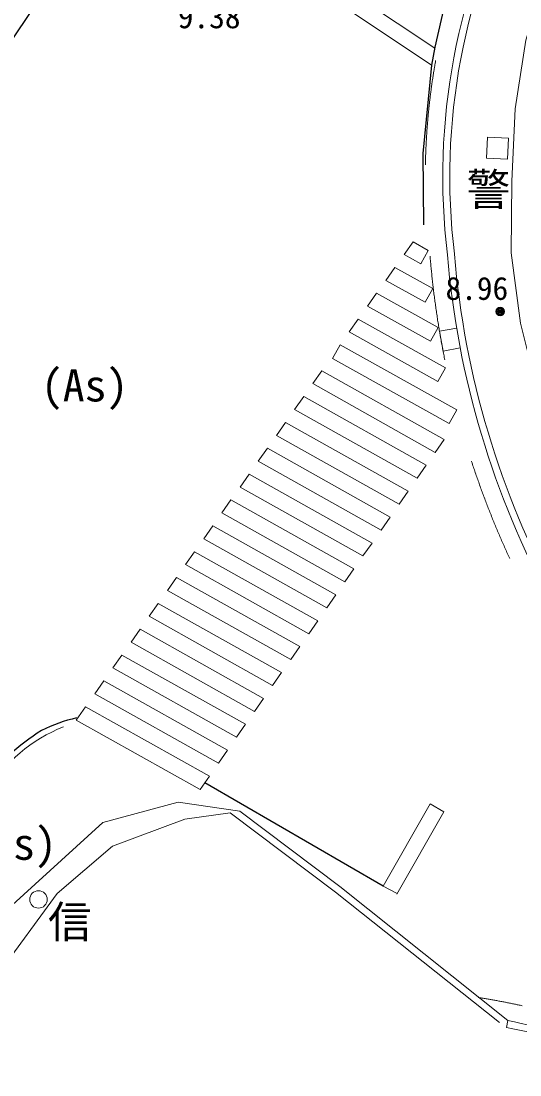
# Model space of a CAD drawing. Units: millimetres, scale not verified. Extents: x -205696 to 203092, y -138500 to 138701.
# Drawn here: x -68714 to -54431, y -24253 to 5923 of the extents above; entities that cross this region are included whole.
import ezdxf
from ezdxf.enums import TextEntityAlignment as Align

# ---------------------------------------------------------------- set-up
doc = ezdxf.new("R2010")
doc.units = ezdxf.units.MM
doc.header["$LTSCALE"] = 500
doc.header["$PDMODE"] = 32
doc.header["$PDSIZE"] = 250
for name, pattern in [('DASHED', [7.5, 6, -1.5]), ('DASHED_SPACED', [12, 6, -6]), ('LONG_DASHED_DOTTED', [15.25, 12, -1.5, 0.25, -1.5])]:
    doc.linetypes.add(name, pattern=pattern)
doc.layers.add('0-0_S-SUV', color=7, linetype='Continuous', lineweight=13)
doc.layers.add('0-3_S-SUV-FRAM', color=7, linetype='Continuous', lineweight=13)
doc.styles.add('ＭＳ ゴシック', font='')
doc.styles.get('ＭＳ ゴシック').set_extended_font_data('MS Gothic')

msp = doc.modelspace()

# ---------------------------------------------------------------- linework, layer by layer
at = {"layer": '0-0_S-SUV'}
for p, q in [((-56871.7, 5144.5), (-60583.6, 7624.2)), ((-56959.5, 4662), (-60833.6, 7250)), ((-58011.4, -1131.3), (-58273.1, -1500.6)), ((-56929.7, -1734.6), (-58011.4, -1131.3)), ((-57148.9, -2127.6), (-58273.1, -1500.6)), ((-56929.7, -1734.6), (-57148.9, -2127.6)), ((-58534.8, -1869.9), (-58796.5, -2239.2)), ((-56775.8, -2851), (-58534.8, -1869.9)), ((-56995, -3244), (-58796.5, -2239.2)), ((-59058.2, -2608.5), (-59319.9, -2977.8)), ((-56559.6, -4002.1), (-59058.2, -2608.5)), ((-56778.8, -4395.1), (-59319.9, -2977.8)), ((-56775.8, -2851), (-56995, -3244)), ((-56241.9, -2872.5), (-56734.9, -2955.6)), ((-59581.6, -3347.1), (-59800.8, -3740.1)), ((-56239.6, -5211.2), (-59581.6, -3347.1)), ((-56458.8, -5604.2), (-59800.8, -3740.1)), ((-60362.7, -4459.2), (-60102.6, -4089.1)), ((-60102.6, -4089.1), (-56596.6, -6055.2)), ((-56559.6, -4002.1), (-56778.8, -4395.1)), ((-60362.7, -4459.2), (-56855.3, -6426)), ((-60883, -5199.3), (-60622.8, -4829.3)), ((-60622.8, -4829.3), (-57114, -6796.9)), ((-60883, -5199.3), (-57372.7, -7167.7)), ((-56239.6, -5211.2), (-56458.8, -5604.2)), ((-61403.2, -5939.5), (-61143.1, -5569.4)), ((-61143.1, -5569.4), (-57631.4, -7538.6)), ((-61403.2, -5939.5), (-57890.2, -7909.4)), ((-61923.4, -6679.6), (-61663.3, -6309.5)), ((-61663.3, -6309.5), (-58148.9, -8280.3)), ((-56855.3, -6426), (-56596.6, -6055.2)), ((-61923.4, -6679.6), (-58407.6, -8651.1)), ((-57372.7, -7167.7), (-57114, -6796.9)), ((-62443.6, -7419.8), (-62183.5, -7049.7)), ((-62183.5, -7049.7), (-58666.3, -9022)), ((-62443.6, -7419.8), (-58925, -9392.8)), ((-57890.2, -7909.4), (-57631.4, -7538.6)), ((-62963.9, -8159.9), (-62703.8, -7789.8)), ((-62703.8, -7789.8), (-59183.7, -9763.7)), ((-62963.9, -8159.9), (-59442.5, -10134.5)), ((-58407.6, -8651.1), (-58148.9, -8280.3)), ((-63484.1, -8900), (-63224, -8530)), ((-63224, -8530), (-59701.2, -10505.4)), ((-63484.1, -8900), (-59959.9, -10876.3)), ((-58925, -9392.8), (-58666.3, -9022)), ((-64004.3, -9640.2), (-63744.2, -9270.1)), ((-63744.2, -9270.1), (-60218.6, -11247.1)), ((-64004.3, -9640.2), (-60477.3, -11618)), ((-59442.5, -10134.5), (-59183.7, -9763.7)), ((-64524.6, -10380.3), (-64264.5, -10010.2)), ((-64264.5, -10010.2), (-60736, -11988.8)), ((-64524.6, -10380.3), (-60994.8, -12359.7)), ((-59959.9, -10876.3), (-59701.2, -10505.4)), ((-65044.8, -11120.4), (-64784.7, -10750.4)), ((-64784.7, -10750.4), (-61253.5, -12730.5)), ((-65044.8, -11120.4), (-61512.2, -13101.4)), ((-60477.3, -11618), (-60218.6, -11247.1)), ((-65565, -11860.6), (-65304.9, -11490.5)), ((-65304.9, -11490.5), (-61770.9, -13472.2)), ((-65565, -11860.6), (-62029.6, -13843.1)), ((-60994.8, -12359.7), (-60736, -11988.8)), ((-66085.3, -12600.7), (-65825.1, -12230.6)), ((-65825.1, -12230.6), (-62288.4, -14213.9)), ((-66085.3, -12600.7), (-62547.1, -14584.8)), ((-66605.5, -13340.9), (-66345.4, -12970.8)), ((-66345.4, -12970.8), (-62805.8, -14955.6)), ((-61512.2, -13101.4), (-61253.5, -12730.5)), ((-66605.5, -13340.9), (-63064.5, -15326.5)), ((-62029.6, -13843.1), (-61770.9, -13472.2)), ((-66865.6, -13710.9), (-63323.2, -15697.3)), ((-62547.1, -14584.8), (-62288.4, -14213.9)), ((-63064.5, -15326.5), (-62805.8, -14955.6)), ((-63589.7, -16079.3), (-63323.2, -15697.3)), ((-56998.6, -16494.3), (-56608.3, -16718.3)), ((-62451.7, -16704.3), (-59590.6, -18855.4)), ((-57960.3, -19074.3), (-56608.3, -16718.3)), ((-54778.6, -22696.4), (-59590.6, -18855.4)), ((-54778.6, -22696.4), (-54818.5, -22892.4))]:
    msp.add_line(p, q, dxfattribs=at)
at = {"layer": '0-0_S-SUV', "lineweight": 25}
msp.add_line((-58350.6, -18850.4), (-63455.6, -15887), dxfattribs=at)
at = {"layer": '0-0_S-SUV', "linetype": 'LONG_DASHED_DOTTED'}
for p, q in [((-62731.3, -16744.3), (-59710.8, -19015.2)), ((-59710.8, -19015.2), (-54935.2, -22816.5))]:
    msp.add_line(p, q, dxfattribs=at)
at = {"layer": '0-0_S-SUV', "lineweight": 25}
for points in [[(-38652.2, 34944.4), (-42417.2, 29310.3), (-53276.5, 13132.1), (-55671.5, 9534.1), (-55956.5, 8977.1), (-56174.5, 8235), (-56866.5, 5173), (-56959.5, 4662), (-57212.5, 2132), (-57190.6, 86.9)], [(-80754.9, -12188.2), (-76080.9, -5221.1), (-66236.7, 9471.1), (-60633.5, 17826.2), (-50836.4, 32592.4), (-50372.3, 33456.4)]]:
    msp.add_lwpolyline(points, dxfattribs=at)
at = {"layer": '0-0_S-SUV', "linetype": 'DASHED'}
msp.add_lwpolyline([(-51429.5, -10373.3), (-52438.5, -8546.2), (-53244.5, -6713.2), (-53918.5, -4713.2), (-54412.5, -2723.1), (-54684.5, -714.1), (-54664.5, 1337.9), (-54570.5, 3415), (-54258.5, 5380), (-53644.5, 7443), (-52793.5, 9274), (-51553.4, 11439.1), (-47305.3, 17799.2), (-44000.3, 22669.2)], dxfattribs=at)
at = {"layer": '0-0_S-SUV'}
msp.add_lwpolyline([(-54786.5, 1964.9), (-54758.5, 2571), (-55364.3, 2598.9), (-55392.3, 1992.9)], close=True, dxfattribs=at)
for points in [[(-56140, -3437.6), (-56631, -3531.9), (-56734.9, -2955.6)], [(-63589.7, -16079.3), (-67135.7, -14095.3), (-66865.6, -13710.9)], [(-71819.8, -23094.4), (-69063.8, -19479.3), (-66375.7, -17021.3), (-64220.7, -16444.3), (-62451.7, -16704.3)], [(-57947.6, -19062.4), (-58350.6, -18850.4), (-56998.6, -16494.3)]]:
    msp.add_lwpolyline(points, dxfattribs=at)
at = {"layer": '0-0_S-SUV', "linetype": 'LONG_DASHED_DOTTED'}
msp.add_lwpolyline([(-71099.8, -23716.4), (-67680.8, -19062.3), (-66098.7, -17701.3), (-64023.7, -16929.3), (-62731.3, -16744.3)], dxfattribs=at)
at = {"layer": '0-0_S-SUV'}
for centre, radius in [((-54998.5, -2393.1), 125), ((-54998.5, -2393.1), 100), ((-54998.5, -2393.1), 75), ((-54998.5, -2393.1), 50), ((-54998.5, -2393.1), 25), ((-54998.5, -2393.1), 10), ((-68215.8, -19228.3), 250)]:
    msp.add_circle(centre, radius, dxfattribs=at)
at = {"layer": '0-0_S-SUV', "linetype": 'DASHED_SPACED'}
for centre, radius, start, end in [((-38185.1, 1454.2), 18955.6, 151.72378, 186.91288), ((-31318, 1330.1), 25775.7, 184.75937, 208.53198), ((-59533.3, -46053.5), 24336.1, 63.62559, 80.75767)]:
    msp.add_arc(centre, radius, start, end, dxfattribs=at)
at = {"layer": '0-0_S-SUV'}
for centre, radius, start, end in [((-38185.1, 1454.2), 18455.6, 151.72378, 186.91288), ((-38185.1, 1454.2), 18255.6, 151.72378, 186.91288), ((-31318, 1330.1), 25275.7, 184.75937, 208.53198), ((-31318, 1330.1), 25075.7, 184.75937, 208.53198), ((-65903.8, -18347.4), 4363.5, 111.45343, 149.76616), ((-59533.3, -46053.5), 23636.1, 63.62559, 78.49363), ((-59533.3, -46053.5), 23836.1, 63.62559, 78.49363)]:
    msp.add_arc(centre, radius, start, end, dxfattribs=at)
at = {"layer": '0-0_S-SUV', "lineweight": 25}
for centre, radius, start, end in [((-66199.2, -18173.1), 4244.7, 102.58111, 117.00819), ((-65006.7, -19456.8), 5949.3, 121.63056, 144.14754)]:
    msp.add_arc(centre, radius, start, end, dxfattribs=at)
at = {"layer": '0-0_S-SUV'}
msp.add_point((-54998.5, -2393.1), dxfattribs=at)
at = {"layer": '0-3_S-SUV-FRAM'}
msp.add_lwpolyline([(-57272.7, -1028), (-57749.7, -762), (-57492.6, -399.1), (-57058.6, -644.1)], close=True, dxfattribs=at)

# ---------------------------------------------------------------- texts
at = {"layer": '0-0_S-SUV', "style": 'ＭＳ ゴシック'}
for s, height, p in [('9.38', 659.8, (-64226.1, 5519.3)), ('警', 916.4, (-55956, 370.5)), ('8.96', 659.8, (-56562.1, -2258.7)), ('(As)', 916.4, (-68143.1, -5242.6)), ('(As)', 916.4, (-70189.3, -18366.6)), ('信', 916.4, (-67944.1, -20603.5))]:
    msp.add_text(s, height=height, dxfattribs=at).set_placement(p, align=Align.BOTTOM_LEFT)

doc.saveas('drawing.dxf')
